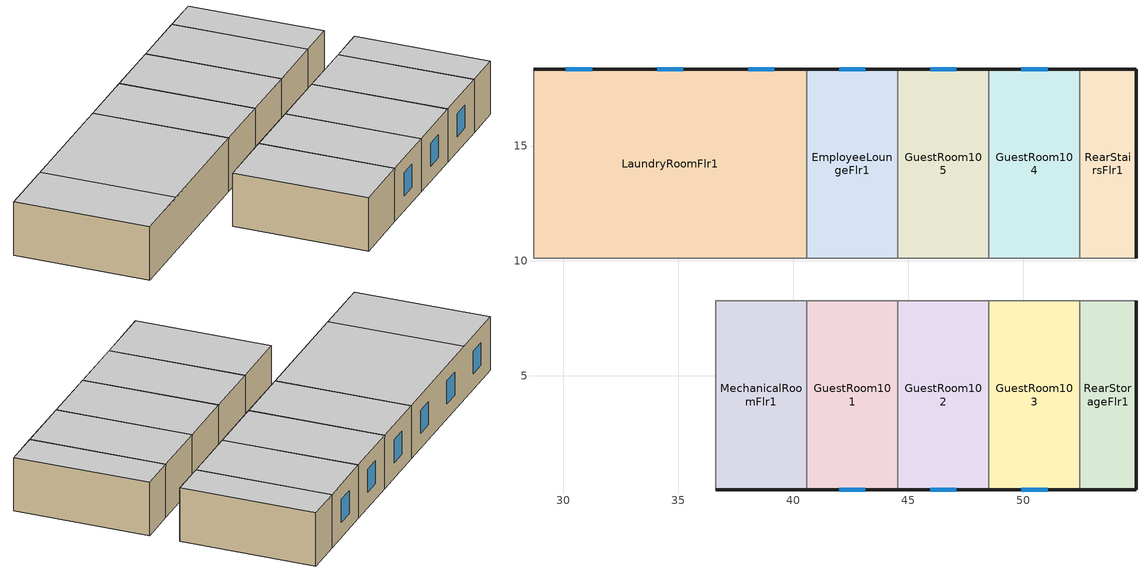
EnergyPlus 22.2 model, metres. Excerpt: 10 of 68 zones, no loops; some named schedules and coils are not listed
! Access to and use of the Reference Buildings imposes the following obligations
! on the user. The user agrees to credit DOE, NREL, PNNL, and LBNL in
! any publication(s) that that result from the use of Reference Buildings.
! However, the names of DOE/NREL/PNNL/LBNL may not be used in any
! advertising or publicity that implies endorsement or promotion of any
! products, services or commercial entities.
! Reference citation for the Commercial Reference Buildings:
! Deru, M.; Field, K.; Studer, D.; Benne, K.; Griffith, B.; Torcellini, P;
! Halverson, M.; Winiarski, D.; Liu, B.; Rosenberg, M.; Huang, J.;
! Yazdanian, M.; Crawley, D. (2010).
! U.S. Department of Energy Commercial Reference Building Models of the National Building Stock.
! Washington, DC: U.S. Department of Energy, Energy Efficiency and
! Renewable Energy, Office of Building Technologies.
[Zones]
EmployeeLoungeFlr1
 floor ground (ext-slab): 44.55,10.11 40.59,10.11 40.59,18.34 44.55,18.34 z0
 wall outside (Steel Frame Res Ext Wall): 44.55,18.34 40.59,18.34 z0:3.35
 wall to CorridorFlr1 (int-walls): 40.59,10.11 44.55,10.11 z0:3.35
 wall to GuestRoom105 (int-walls): 44.55,10.11 44.55,18.34 z0:3.35
 wall to LaundryRoomFlr1 (int-walls): 40.59,18.34 40.59,10.11 z0:3.35
 window (Window Non-res Fixed): 43.14,18.34 42,18.34 z0.95:2.4
 ceiling to GuestRoom215_218 (INT-FLOOR-UNDERSIDE): 40.59,10.11 44.55,10.11 44.55,18.34 40.59,18.34 z3.35
GuestRoom101
 floor ground (ext-slab): 44.55,0.05 40.59,0.05 40.59,8.28 44.55,8.28 z0
 wall outside (Steel Frame Res Ext Wall): 40.59,0.05 44.55,0.05 z0:3.35
 wall to CorridorFlr1 (int-walls): 44.55,8.28 40.59,8.28 z0:3.35
 wall to MechanicalRoomFlr1 (int-walls): 40.59,8.28 40.59,0.05 z0:3.35
 wall to GuestRoom102 (int-walls): 44.55,0.05 44.55,8.28 z0:3.35
 window (Window Res Fixed): 42,0.05 43.14,0.05 z0.95:2.4
 ceiling to GuestRoom209_212 (INT-FLOOR-UNDERSIDE): 40.59,0.05 44.55,0.05 44.55,8.28 40.59,8.28 z3.35
GuestRoom102
 floor ground (ext-slab): 48.51,0.05 44.55,0.05 44.55,8.28 48.51,8.28 z0
 wall outside (Steel Frame Res Ext Wall): 44.55,0.05 48.51,0.05 z0:3.35
 wall to CorridorFlr1 (int-walls): 48.51,8.28 44.55,8.28 z0:3.35
 wall to GuestRoom103 (int-walls): 48.51,0.05 48.51,8.28 z0:3.35
 window (Window Res Fixed): 45.96,0.05 47.1,0.05 z0.95:2.4
 ceiling to GuestRoom209_212 (INT-FLOOR-UNDERSIDE): 44.55,0.05 48.51,0.05 48.51,8.28 44.55,8.28 z3.35
GuestRoom103
 floor ground (ext-slab): 52.47,0.05 48.51,0.05 48.51,8.28 52.47,8.28 z0
 wall outside (Steel Frame Res Ext Wall): 48.51,0.05 52.47,0.05 z0:3.35
 wall to CorridorFlr1 (int-walls): 52.47,8.28 48.51,8.28 z0:3.35
 wall to RearStorageFlr1 (int-walls): 52.47,0.05 52.47,8.28 z0:3.35
 window (Window Res Fixed): 49.92,0.05 51.06,0.05 z0.95:2.4
 ceiling to GuestRoom213 (INT-FLOOR-UNDERSIDE): 48.51,0.05 52.47,0.05 52.47,8.28 48.51,8.28 z3.35
GuestRoom104
 floor ground (ext-slab): 52.47,10.11 48.51,10.11 48.51,18.34 52.47,18.34 z0
 wall outside (Steel Frame Res Ext Wall): 52.47,18.34 48.51,18.34 z0:3.35
 wall to RearStairsFlr1 (int-walls): 52.47,10.11 52.47,18.34 z0:3.35
 wall to CorridorFlr1 (int-walls): 48.51,10.11 52.47,10.11 z0:3.35
 wall to GuestRoom105 (int-walls): 48.51,18.34 48.51,10.11 z0:3.35
 window (Window Res Fixed): 51.06,18.34 49.92,18.34 z0.95:2.4
 ceiling to GuestRoom214 (INT-FLOOR-UNDERSIDE): 48.51,10.11 52.47,10.11 52.47,18.34 48.51,18.34 z3.35
GuestRoom105
 floor ground (ext-slab): 48.51,10.11 44.55,10.11 44.55,18.34 48.51,18.34 z0
 wall outside (Steel Frame Res Ext Wall): 48.51,18.34 44.55,18.34 z0:3.35
 wall to CorridorFlr1 (int-walls): 44.55,10.11 48.51,10.11 z0:3.35
 window (Window Res Fixed): 47.1,18.34 45.96,18.34 z0.95:2.4
 ceiling to GuestRoom215_218 (INT-FLOOR-UNDERSIDE): 44.55,10.11 48.51,10.11 48.51,18.34 44.55,18.34 z3.35
LaundryRoomFlr1
 floor ground (ext-slab): 40.59,10.11 28.7,10.11 28.7,18.34 40.59,18.34 z0
 wall outside (Steel Frame Res Ext Wall): 40.59,18.34 28.7,18.34 z0:3.35
 wall to CorridorFlr1 (int-walls): 28.7,10.11 40.59,10.11 z0:3.35
 wall to ElevatorCoreFlr1 (int-walls): 28.7,18.34 28.7,10.11 z0:3.35
 window (Window Non-res Fixed): 39.17,18.34 38.04,18.34 / 35.21,18.34 34.07,18.34 / 31.25,18.34 30.11,18.34 z0.95:2.4
 ceiling to GuestRoom215_218 (INT-FLOOR-UNDERSIDE): 32.66,10.11 40.59,10.11 40.59,18.34 32.66,18.34 z3.35
 ceiling to GuestRoom219 (INT-FLOOR-UNDERSIDE): 28.7,10.11 32.66,10.11 32.66,18.34 28.7,18.34 z3.35
MechanicalRoomFlr1
 floor ground (ext-slab): 40.59,0.05 36.62,0.05 36.62,8.28 40.59,8.28 z0
 wall outside (Steel Frame Res Ext Wall): 36.62,0.05 40.59,0.05 z0:3.35
 wall to CorridorFlr1 (int-walls): 40.59,8.28 36.62,8.28 z0:3.35
 wall to MeetingRoomFlr1 (int-walls): 36.62,8.28 36.62,0.05 z0:3.35
 ceiling to GuestRoom209_212 (INT-FLOOR-UNDERSIDE): 36.62,0.05 40.59,0.05 40.59,8.28 36.62,8.28 z3.35
RearStairsFlr1
 floor ground (ext-slab): 54.91,10.11 52.47,10.11 52.47,18.34 54.91,18.34 z0
 wall outside (Steel Frame Res Ext Wall): 54.91,10.11 54.91,18.34 52.47,18.34 z0:3.35
 wall to CorridorFlr1 (int-walls): 52.47,10.11 54.91,10.11 z0:3.35
 ceiling to RearStairsFlr2 (INT-FLOOR-UNDERSIDE): 52.47,10.11 54.91,10.11 54.91,18.34 52.47,18.34 z3.35
RearStorageFlr1
 floor ground (ext-slab): 54.91,0.05 52.47,0.05 52.47,8.28 54.91,8.28 z0
 wall outside (Steel Frame Res Ext Wall): 52.47,0.05 54.91,0.05 54.91,8.28 z0:3.35
 wall to CorridorFlr1 (int-walls): 54.91,8.28 52.47,8.28 z0:3.35
 ceiling to RearStorageFlr2 (INT-FLOOR-UNDERSIDE): 52.47,0.05 54.91,0.05 54.91,8.28 52.47,8.28 z3.35
[Building]
Ref Bldg Small Hotel Post1980_v1.3_5.0: North Axis {deg}=0; Terrain=City; Loads Convergence Tolerance Value {W}=0.04; Temperature Convergence Tolerance Value {deltaC}=0.2; Solar Distribution=FullInteriorAndExterior; Maximum Number of Warmup Days=25; Minimum Number of Warmup Days=6
[Site:Location]
USA NM-ALBUQUERQUE: Latitude {deg}=35.03; Longitude {deg}=-106.62; Time Zone {hr}=-7; Elevation {m}=1619
[SizingPeriod:DesignDay] Day of Month=21; Humidity Condition Type=Wetbulb; Barometric Pressure {Pa}=83328; Rain Indicator=No; Snow Indicator=No; Daylight Saving Time Indicator=No; Solar Model Indicator=ASHRAEClearSky
Name | Month | Day Type | Maximum Dry-Bulb Temperature {C} | Daily Dry-Bulb Temperature Range {deltaC} | Wetbulb or DewPoint at Maximum Dry-Bulb {C} | Wind Speed {m/s} | Wind Direction {deg} | Sky Clearness
ALBUQUERQUE Ann Htg 99.6% Condns DB | 1 | WinterDesignDay | -9 | 0 | -9 | 3.3 | 0 | 0
ALBUQUERQUE Ann Clg .4% Condns WB=>MDB | 7 | SummerDesignDay | 28.3 | 14.1 | 18.5 | 4.4 | 260 | 1
[Site:WaterMainsTemperature]
Calculation Method=CORRELATION; Annual Average Outdoor Air Temperature {C}=13.18; Maximum Difference In Monthly Average Outdoor Air Temperatures {deltaC}=24
[Site:GroundTemperature:BuildingSurface]
19.213, 19.212, 19.191, 19.196, 20.446, 21.39, 21.565, 21.74, 21.83, 19.836, 19.374, 19.272
[Construction]
Steel Frame Res Ext Wall: Wood Siding, Steel Frame Res Wall Insulation, 1/2IN Gypsum
ext-slab: HW CONCRETE, CP02 CARPET PAD
int-walls: 1/2IN Gypsum, 1/2IN Gypsum
INT-FLOOR-UNDERSIDE: CP02 CARPET PAD, MAT-CC05 4 HW CONCRETE
Window Non-res Fixed: NonRes Fixed Assembly Window
Window Res Fixed: Res Fixed Assembly Window
InteriorFurnishings: Std Wood 6inch
[Material] Thermal Absorptance=0.9
Name | Roughness | Thickness {m} | Conductivity {W/m-K} | Density {kg/m3} | Specific Heat {J/kg-K} | Solar Absorptance | Visible Absorptance
Steel Frame Res Wall Insulation | MediumRough | 0.0706187 | 0.049 | 265 | 836.8 | 0.7 | 0.7
Std Wood 6inch | MediumSmooth | 0.15 | 0.12 | 540 | 1210 | 0.7 | 0.7
Wood Siding | MediumSmooth | 0.01 | 0.11 | 544.62 | 1210 | 0.78 | 0.78
1/2IN Gypsum | Smooth | 0.0127 | 0.16 | 784.9 | 830 | 0.92 | 0.92
HW CONCRETE; MAT-CC05 4 HW CONCRETE | Rough | 0.1016 | 1.311 | 2240 | 836.8 | 0.7 | 0.7
[WindowMaterial:SimpleGlazingSystem] U-Factor {W/m2-K}=4.08816; Solar Heat Gain Coefficient=0.36
NonRes Fixed Assembly Window; Res Fixed Assembly Window
[Material:NoMass]
CP02 CARPET PAD: Roughness=VeryRough; Thermal Resistance {m2-K/W}=0.2165; Thermal Absorptance=0.9; Solar Absorptance=0.7; Visible Absorptance=0.8
[Zone] Type=1; Multiplier=1; Floor Area {m2}=autocalculate; Part of Total Floor Area=Yes
EmployeeLoungeFlr1; GuestRoom101; GuestRoom102; GuestRoom103; GuestRoom104; GuestRoom105; LaundryRoomFlr1; MechanicalRoomFlr1; RearStairsFlr1; RearStorageFlr1
[People] Fraction Radiant=0.3; Sensible Heat Fraction=AUTOCALCULATE; Activity Level Schedule=ACTIVITY_SCH; Enable ASHRAE 55 Comfort Warnings=No; Mean Radiant Temperature Calculation Type=ZoneAveraged; Work Efficiency Schedule=WORK_EFF_SCH; Clothing Insulation Calculation Method=ClothingInsulationSchedule; Clothing Insulation Schedule=CLOTHING_SCH; Air Velocity Schedule=AIR_VELO_SCH; Thermal Comfort Model 1 Type=FANGER
Name | Zone or ZoneList or Space or SpaceList | Number of People Schedule | Number of People Calculation Method | Number of People | Floor Area per Person {m2/person}
EmployeeLoungeFlr1 People | EmployeeLoungeFlr1 | EmployeeLounge_Occ_Sch | People | 11
GuestRoom101 People | GuestRoom101 | GuestRoom_Occ_Sch | Area/Person |  | 23.41
GuestRoom102 People | GuestRoom102 | GuestRoom_Occ_Sch | Area/Person |  | 23.41
GuestRoom103 People | GuestRoom103 | GuestRoom_Occ_Sch | Area/Person |  | 23.41
GuestRoom104 People | GuestRoom104 | GuestRoom_Occ_Sch | Area/Person |  | 23.41
GuestRoom105 People | GuestRoom105 | GuestRoom_Occ_Sch | Area/Person |  | 23.41
LaundryRoomFlr1 People | LaundryRoomFlr1 | LaundryRoom_Occ_Sch | People | 11
[Lights] Design Level Calculation Method=Watts/Area; Return Air Fraction=0; Fraction Radiant=0.7; Fraction Visible=0.2; Fraction Replaceable=1; Return Air Fraction Calculated from Plenum Temperature=No
Name | Zone or ZoneList or Space or SpaceList | Schedule | Watts per Zone Floor Area {W/m2}
EmployeeLoungeFlr1_Lights | EmployeeLoungeFlr1 | EmployeeLounge_Ltg_Sch | 17.75
GuestRoom101_Lights | GuestRoom101 | GuestRoom_Ltg_Sch_Base | 18.72
GuestRoom102_Lights | GuestRoom102 | GuestRoom_Ltg_Sch_Base | 18.72
GuestRoom103_Lights | GuestRoom103 | GuestRoom_Ltg_Sch_Base | 18.72
GuestRoom104_Lights | GuestRoom104 | GuestRoom_Ltg_Sch_Base | 18.72
GuestRoom105_Lights | GuestRoom105 | GuestRoom_Ltg_Sch_Base | 18.72
LaundryRoomFlr1_Lights | LaundryRoomFlr1 | LaundryRoom_Ltg_Sch | 11.19
MechanicalRoomFlr1_Lights | MechanicalRoomFlr1 | BLDG_LIGHT_SCH | 10.33
RearStairsFlr1_Lights | RearStairsFlr1 | Corridor_Ltg_Sch | 8.82
RearStorageFlr1_Lights | RearStorageFlr1 | Storage_Ltg_Sch | 4.84
[ElectricEquipment] Fraction Latent=0; Fraction Lost=0
Name | Zone or ZoneList or Space or SpaceList | Schedule | Design Level Calculation Method | Watts per Zone Floor Area {W/m2} | Fraction Radiant | Design Level {W}
EmployeeLoungeFlr1_PlugMisc_Equip | EmployeeLoungeFlr1 | EmployeeLounge_Eqp_Sch | Watts/Area | 77.16 | 0.5
GuestRoom101_PlugMisc_Equip | GuestRoom101 | GuestRoom_Eqp_Sch | Watts/Area | 14.3 | 0.5
GuestRoom102_PlugMisc_Equip | GuestRoom102 | GuestRoom_Eqp_Sch | Watts/Area | 14.3 | 0.5
GuestRoom103_PlugMisc_Equip | GuestRoom103 | GuestRoom_Eqp_Sch | Watts/Area | 14.3 | 0.5
GuestRoom104_PlugMisc_Equip | GuestRoom104 | GuestRoom_Eqp_Sch | Watts/Area | 14.3 | 0.5
GuestRoom105_PlugMisc_Equip | GuestRoom105 | GuestRoom_Eqp_Sch | Watts/Area | 14.3 | 0.5
LaundryRoomFlr1_LaundryWashers_Equip | LaundryRoomFlr1 | LaundryRoom_Eqp_Elec_Sch | EquipmentLevel |  | 0.2 | 2140
[GasEquipment]
LaundryRoomFlr1_LaundryDryers_Equip: Zone or ZoneList or Space or SpaceList=LaundryRoomFlr1; Schedule=LaundryRoom_Eqp_Gas_Sch; Design Level Calculation Method=EquipmentLevel; Design Level {W}=18025; Fraction Latent=0; Fraction Radiant=0.2; Fraction Lost=0.5
[Exterior:Lights]
Exterior Facade Lighting: Schedule=ALWAYS_ON; Design Level {W}=16715; Control Option=AstronomicalClock
[ZoneInfiltration:DesignFlowRate] Design Flow Rate Calculation Method=Flow/ExteriorArea; Flow Rate per Exterior Surface Area {m3/s-m2}=0.001133; Constant Term Coefficient=1; Temperature Term Coefficient=0; Velocity Term Coefficient=0; Velocity Squared Term Coefficient=0
Name | Zone or ZoneList or Space or SpaceList | Schedule
EmployeeLoungeFlr1_Infiltration | EmployeeLoungeFlr1 | INFIL_HALF_ON_SCH
GuestRoom101_Infiltration | GuestRoom101 | INFIL_HALF_ON_SCH
GuestRoom102_Infiltration | GuestRoom102 | INFIL_HALF_ON_SCH
GuestRoom103_Infiltration | GuestRoom103 | INFIL_HALF_ON_SCH
GuestRoom104_Infiltration | GuestRoom104 | INFIL_HALF_ON_SCH
GuestRoom105_Infiltration | GuestRoom105 | INFIL_HALF_ON_SCH
LaundryRoomFlr1_Infiltration | LaundryRoomFlr1 | INFIL_HALF_ON_SCH
MechanicalRoomFlr1_Infiltration | MechanicalRoomFlr1 | INFIL_HALF_ON_SCH
RearStairsFlr1_Infiltration | RearStairsFlr1 | INFIL_SCH
RearStorageFlr1_Infiltration | RearStorageFlr1 | INFIL_HALF_ON_SCH
[InternalMass] Construction=InteriorFurnishings
Name | Zone or ZoneList | Surface Area {m2}
EmployeeLoungeFlr1 Internal Mass | EmployeeLoungeFlr1 | 65.2179
GuestRoom101 Internal Mass | GuestRoom101 | 65.2227
GuestRoom102 Internal Mass | GuestRoom102 | 65.2227
GuestRoom103 Internal Mass | GuestRoom103 | 65.2227
GuestRoom104 Internal Mass | GuestRoom104 | 65.2179
GuestRoom105 Internal Mass | GuestRoom105 | 65.2179
LaundryRoomFlr1 Internal Mass | LaundryRoomFlr1 | 195.6538
MechanicalRoomFlr1 Internal Mass | MechanicalRoomFlr1 | 65.2227
RearStairsFlr1 Internal Mass | RearStairsFlr1 | 40.144
RearStorageFlr1 Internal Mass | RearStorageFlr1 | 40.1469
[ZoneHVAC:PackagedTerminalAirConditioner] Availability Schedule=ALWAYS_ON; Cooling Supply Air Flow Rate {m3/s}=AUTOSIZE; Heating Supply Air Flow Rate {m3/s}=AUTOSIZE; No Load Supply Air Flow Rate {m3/s}=AUTOSIZE; Cooling Outdoor Air Flow Rate {m3/s}=AUTOSIZE; Heating Outdoor Air Flow Rate {m3/s}=AUTOSIZE; No Load Outdoor Air Flow Rate {m3/s}=AUTOSIZE; Fan Placement=DrawThrough; Supply Air Fan Operating Mode Schedule=ALWAYS_OFF
Name | Supply Air Fan | Heating Coil | Cooling Coil
GuestRoom215_218 PTAC | GuestRoom215_218 PTACFan | GuestRoom215_218 PTAC heat coil | GuestRoom215_218 PTAC DXCoil
GuestRoom219 PTAC | GuestRoom219 PTACFan | GuestRoom219 PTAC heat coil | GuestRoom219 PTAC DXCoil
GuestRoom220_223 PTAC | GuestRoom220_223 PTACFan | GuestRoom220_223 PTAC heat coil | GuestRoom220_223 PTAC DXCoil
GuestRoom224 PTAC | GuestRoom224 PTACFan | GuestRoom224 PTAC heat coil | GuestRoom224 PTAC DXCoil
GuestRoom301 PTAC | GuestRoom301 PTACFan | GuestRoom301 PTAC heat coil | GuestRoom301 PTAC DXCoil
GuestRoom302_305 PTAC | GuestRoom302_305 PTACFan | GuestRoom302_305 PTAC heat coil | GuestRoom302_305 PTAC DXCoil
GuestRoom306_308 PTAC | GuestRoom306_308 PTACFan | GuestRoom306_308 PTAC heat coil | GuestRoom306_308 PTAC DXCoil
GuestRoom309_312 PTAC | GuestRoom309_312 PTACFan | GuestRoom309_312 PTAC heat coil | GuestRoom309_312 PTAC DXCoil
GuestRoom313 PTAC | GuestRoom313 PTACFan | GuestRoom313 PTAC heat coil | GuestRoom313 PTAC DXCoil
GuestRoom314 PTAC | GuestRoom314 PTACFan | GuestRoom314 PTAC heat coil | GuestRoom314 PTAC DXCoil
GuestRoom315_318 PTAC | GuestRoom315_318 PTACFan | GuestRoom315_318 PTAC heat coil | GuestRoom315_318 PTAC DXCoil
GuestRoom319 PTAC | GuestRoom319 PTACFan | GuestRoom319 PTAC heat coil | GuestRoom319 PTAC DXCoil
GuestRoom320_323 PTAC | GuestRoom320_323 PTACFan | GuestRoom320_323 PTAC heat coil | GuestRoom320_323 PTAC DXCoil
GuestRoom324 PTAC | GuestRoom324 PTACFan | GuestRoom324 PTAC heat coil | GuestRoom324 PTAC DXCoil
GuestRoom401 PTAC | GuestRoom401 PTACFan | GuestRoom401 PTAC heat coil | GuestRoom401 PTAC DXCoil
GuestRoom402_405 PTAC | GuestRoom402_405 PTACFan | GuestRoom402_405 PTAC heat coil | GuestRoom402_405 PTAC DXCoil
GuestRoom406_408 PTAC | GuestRoom406_408 PTACFan | GuestRoom406_408 PTAC heat coil | GuestRoom406_408 PTAC DXCoil
GuestRoom409_412 PTAC | GuestRoom409_412 PTACFan | GuestRoom409_412 PTAC heat coil | GuestRoom409_412 PTAC DXCoil
GuestRoom413 PTAC | GuestRoom413 PTACFan | GuestRoom413 PTAC heat coil | GuestRoom413 PTAC DXCoil
GuestRoom414 PTAC | GuestRoom414 PTACFan | GuestRoom414 PTAC heat coil | GuestRoom414 PTAC DXCoil
GuestRoom415_418 PTAC | GuestRoom415_418 PTACFan | GuestRoom415_418 PTAC heat coil | GuestRoom415_418 PTAC DXCoil
GuestRoom419 PTAC | GuestRoom419 PTACFan | GuestRoom419 PTAC heat coil | GuestRoom419 PTAC DXCoil
GuestRoom420_423 PTAC | GuestRoom420_423 PTACFan | GuestRoom420_423 PTAC heat coil | GuestRoom420_423 PTAC DXCoil
GuestRoom424 PTAC | GuestRoom424 PTACFan | GuestRoom424 PTAC heat coil | GuestRoom424 PTAC DXCoil
[Zone equipment]
GuestRoom101: GuestRoom101 PTAC
GuestRoom102: GuestRoom102 PTAC
GuestRoom103: GuestRoom103 PTAC
GuestRoom104: GuestRoom104 PTAC
GuestRoom105: GuestRoom105 PTAC
RearStairsFlr1: RearStairsFlr1 Unit Heater
RearStorageFlr1: RearStorageFlr1 Unit Heater
[Sizing:Zone] Zone Cooling Design Supply Air Temperature Input Method=SupplyAirTemperature; Zone Cooling Design Supply Air Temperature {C}=14; Zone Heating Design Supply Air Temperature Input Method=SupplyAirTemperature; Zone Heating Design Supply Air Temperature {C}=40; Zone Cooling Design Supply Air Humidity Ratio {kgWater/kgDryAir}=0.0085; Zone Heating Design Supply Air Humidity Ratio {kgWater/kgDryAir}=0.008; Cooling Design Air Flow Method=DesignDay; Heating Design Air Flow Method=DesignDay; Account for Dedicated Outdoor Air System=No; Dedicated Outdoor Air System Control Strategy=NeutralSupplyAir; Dedicated Outdoor Air Low Setpoint Temperature for Design {C}=autosize; Dedicated Outdoor Air High Setpoint Temperature for Design {C}=autosize; Zone Load Sizing Method=Sensible Load Only No Latent Load; Zone Latent Cooling Design Supply Air Humidity Ratio Input Method=HumidityRatioDifference; Zone Cooling Design Supply Air Humidity Ratio Difference {kgWater/kgDryAir}=0.005; Zone Latent Heating Design Supply Air Humidity Ratio Input Method=HumidityRatioDifference; Zone Humidification Design Supply Air Humidity Ratio Difference {kgWater/kgDryAir}=0.005
Name | Design Specification Outdoor Air Object
GuestRoom101 | SZ DSOA GuestRoom101
GuestRoom102 | SZ DSOA GuestRoom102
GuestRoom103 | SZ DSOA GuestRoom103
GuestRoom104 | SZ DSOA GuestRoom104
GuestRoom105 | SZ DSOA GuestRoom105
RearStairsFlr1 | SZ DSOA RearStairsFlr1
RearStorageFlr1 | SZ DSOA RearStorageFlr1
[DesignSpecification:OutdoorAir] Outdoor Air Method=Flow/Zone
Name | Outdoor Air Flow per Zone {m3/s}
SZ DSOA GuestRoom101; SZ DSOA GuestRoom102; SZ DSOA GuestRoom103; SZ DSOA GuestRoom104; SZ DSOA GuestRoom105 | 0.01416
SZ DSOA RearStairsFlr1; SZ DSOA RearStorageFlr1
[ZoneControl:Thermostat] Control Type Schedule=Dual Zone Control Type Sched
Name | Zone or ZoneList | Control 1
GuestRoom101 Thermostat | GuestRoom101 | GuestRoom101 DualSPSched
GuestRoom102 Thermostat | GuestRoom102 | GuestRoom102 DualSPSched
GuestRoom103 Thermostat | GuestRoom103 | GuestRoom103 DualSPSched
GuestRoom104 Thermostat | GuestRoom104 | GuestRoom104 DualSPSched
GuestRoom105 Thermostat | GuestRoom105 | GuestRoom105 DualSPSched
RearStairsFlr1 Thermostat | RearStairsFlr1 | RearStairsFlr1 DualSPSched
RearStorageFlr1 Thermostat | RearStorageFlr1 | RearStorageFlr1 DualSPSched
[ThermostatSetpoint:DualSetpoint]
Name | Heating Setpoint Temperature Schedule | Cooling Setpoint Temperature Schedule
GuestRoom101 DualSPSched; GuestRoom102 DualSPSched; GuestRoom103 DualSPSched; GuestRoom104 DualSPSched; GuestRoom105 DualSPSched | HTGSETP_SCH | CLGSETP_SCH
RearStairsFlr1 DualSPSched; RearStorageFlr1 DualSPSched | UnitHeater_HtgSP_Sch | UnitHeater_ClgSP_Sch
[AvailabilityManager:NightCycle] Applicability Schedule=ALWAYS_ON; Fan Schedule=HVACOperationSchd; Control Type=CycleOnAny; Thermostat Tolerance {deltaC}=1; Cycling Run Time Control Type=FixedRunTime; Cycling Run Time {s}=1800
PSZ-HEATCOOL:1 Availability Manager; PSZ-HEATCOOL:10 Availability Manager; PSZ-HEATCOOL:11 Availability Manager; PSZ-HEATCOOL:12 Availability Manager; PSZ-HEATCOOL:2 Availability Manager; PSZ-HEATCOOL:3 Availability Manager; PSZ-HEATCOOL:4 Availability Manager; PSZ-HEATCOOL:5 Availability Manager; PSZ-HEATCOOL:6 Availability Manager; PSZ-HEATCOOL:7 Availability Manager; PSZ-HEATCOOL:8 Availability Manager; PSZ-HEATCOOL:9 Availability Manager
[UtilityCost:Tariff]
Name | Output Meter | Conversion Factor Choice | Demand Window Length | Monthly Charge or Variable | Group
PubServColorado_SG_SecondaryGeneral | Electricity:Facility | kWh | HalfHour | 15.3 | Comm Elect
PubServColorado_C_CommercialService | Electricity:Facility | kWh | HalfHour | 6.6 | Comm Elect
CO_EIAMonthlyRateGas | NaturalGas:Facility | MCF |  | 0 | Comm Gas
[UtilityCost:Charge:Simple] Season=Annual
Name | Utility Cost Charge Simple | Tariff | Source Variable | Category Variable | Cost per Unit Value or Variable
 | AnnualEnergyCharge | PubServColorado_SG_SecondaryGeneral | totalEnergy | EnergyCharges | 0.0165
 | AnnualIncentiveCostCharge | PubServColorado_SG_SecondaryGeneral | totalEnergy | EnergyCharges | 0.0021
 | AnnualEnergyCostCharge | PubServColorado_SG_SecondaryGeneral | totalEnergy | EnergyCharges | 0.0083
 | AnnualEnergyCostCharge | PubServColorado_SG_SecondaryGeneral | totalDemand | EnergyCharges | 12.55
 | taxoffourPtNinePercent | PubServColorado_SG_SecondaryGeneral | SubTotal | Taxes | 0.049
 | AnnualEnergyCharge | PubServColorado_C_CommercialService | totalEnergy | EnergyCharges | 0.0602
 | AnnualIncentiveCharge | PubServColorado_C_CommercialService | totalEnergy | EnergyCharges | 0.0021
 | AnnualEnergyCostCharge | PubServColorado_C_CommercialService | totalEnergy | EnergyCharges | 0.0082
 | taxoffourPtNinePercent | PubServColorado_C_CommercialService | SubTotal | Taxes | 0.049
 | MonthlyRateGasCharge | CO_EIAMonthlyRateGas | totalEnergy | EnergyCharges | CO_MonthlyGasRates
 | TaxoffourPtNinePercent | CO_EIAMonthlyRateGas | SubTotal | Taxes | 0.049
[UtilityCost:Qualify] Variable=TotalDemand; Threshold Value or Variable=25; Season=Annual; Threshold Test=Count
Name | Utility Cost Qualify | Tariff | Qualify Type | Number of Months
 | MinDemand25kw | PubServColorado_SG_SecondaryGeneral | Minimum | 12
 | MaxDemand25kw | PubServColorado_C_CommercialService | Maximum | 1
[UtilityCost:Variable]
CO_MonthlyGasRates: Tariff=CO_EIAMonthlyRateGas; Variable Type=Currency; January Value=6.88; February Value=6.66; March Value=7.3; April Value=7.15; May Value=7.42; June Value=7.85; July Value=8.05; August Value=7.99; September Value=7.58; October Value=7.28; November Value=6.92; December Value=6.68
[Schedule:Compact]
ACTIVITY_SCH: Through: 12/31, For: AllDays, Until: 24:00, 120
EmployeeLounge_Occ_Sch: Through: 12/31, For: Weekdays, Until: 05:00, 0, Until: 07:00, 0.1, Until: 12:00, 0.2, Until: 13:00, 0.7, Until: 18:00, 0.2, Until: 20:00, 0.1, Until: 24:00, 0, For: Saturday Sunday Holidays, Until: 05:00, 0, Until: 08:00, 0.05, Until: 12:00, 0.1, Until: 13:00, 0.2, Until: 18:00, 0.1, Until: 20:00, 0.05, Until: 24:00, 0, For: WinterDesignDay, Until: 24:00, 0, For: SummerDesignDay CustomDay1 CustomDay2, Until: 24:00, 1
WORK_EFF_SCH: Through: 12/31, For: AllDays, Until: 24:00, 0
